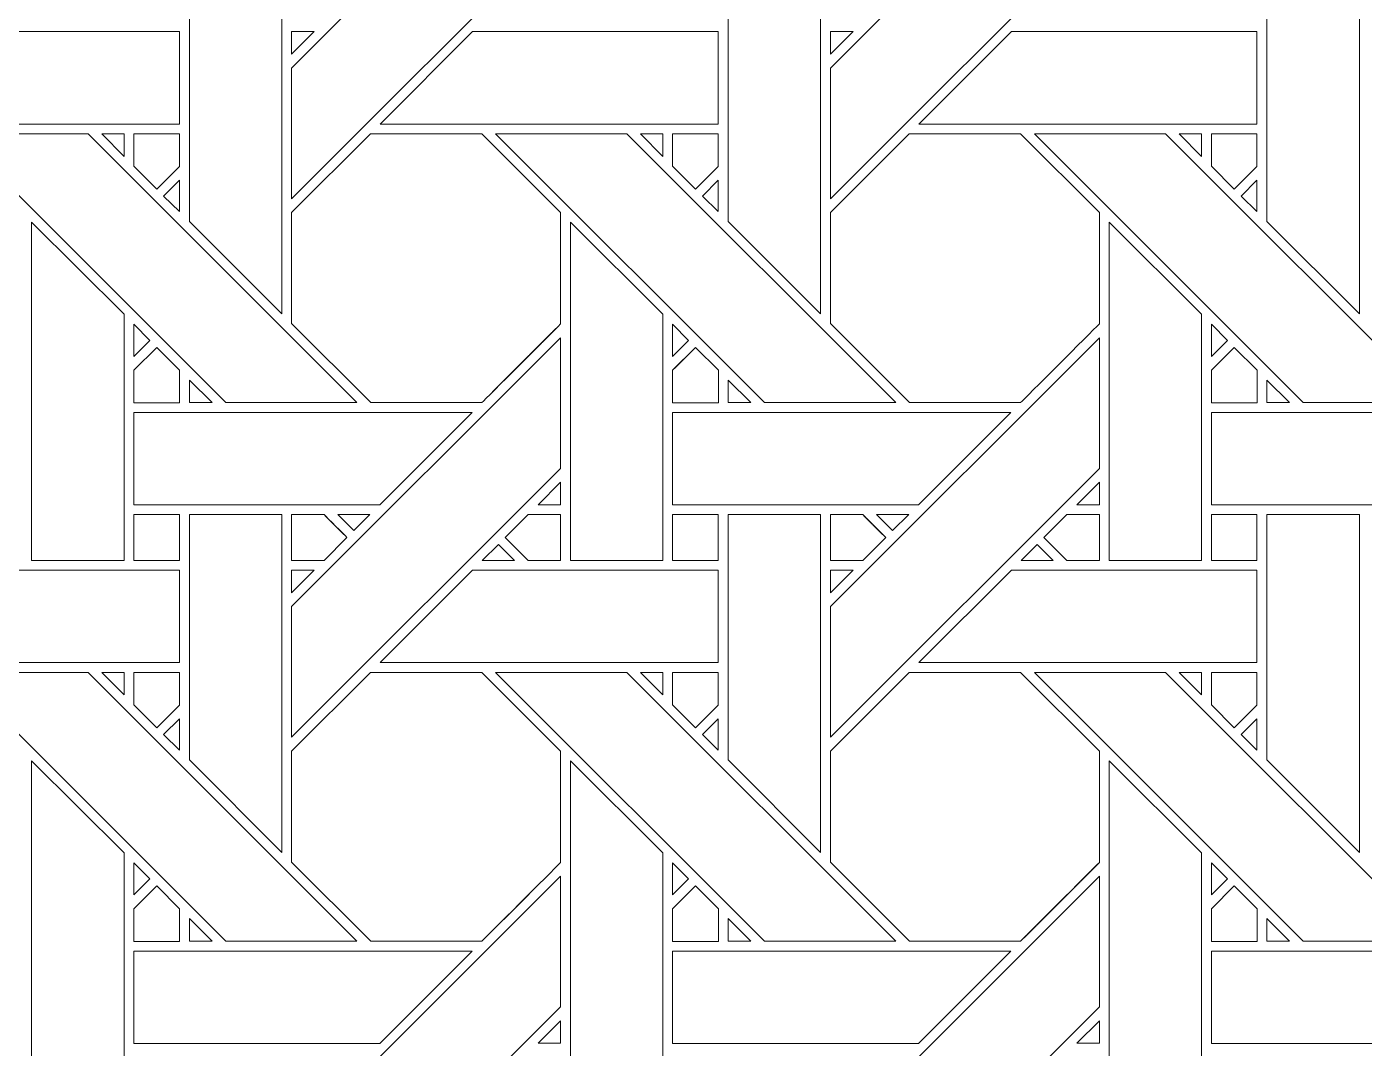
# Model space of a CAD drawing. Header units: inches. Extents: x 3.4 to 21.4, y 0.1 to 18.1.
# Drawn here: x 12.154 to 14.509, y 8.195 to 9.995 of the extents above; entities that cross this region are included whole.
import ezdxf

# ---------------------------------------------------------------- set-up
doc = ezdxf.new("R2010")
doc.units = ezdxf.units.IN
doc.header["$MEASUREMENT"] = 0
doc.layers.add('Design', color=7, linetype='Continuous', lineweight=0)

msp = doc.modelspace()

# ---------------------------------------------------------------- linework, layer by layer
at = {"layer": 'Design'}
for points, knots in [([(12.3829, 18.0948), (7.4123, 18.0948), (3.3829, 14.0653), (3.3829, 9.0948), (3.3829, 4.1242), (7.4123, 0.0948), (12.3829, 0.0948), (17.3534, 0.0948), (21.3829, 4.1242), (21.3829, 9.0948), (21.3829, 14.0653), (17.3534, 18.0948), (12.3829, 18.0948)], [0, 0, 0, 0, 1, 1, 1, 2, 2, 2, 3, 3, 3, 4, 4, 4, 4]), ([(12.3829, 17.2202), (7.8953, 17.2202), (4.2574, 13.5823), (4.2574, 9.0948), (4.2574, 4.6072), (7.8953, 0.9693), (12.3829, 0.9693), (16.8704, 0.9693), (20.5083, 4.6072), (20.5083, 9.0948), (20.5083, 13.5823), (16.8704, 17.2202), (12.3829, 17.2202)], [0, 0, 0, 0, 1, 1, 1, 2, 2, 2, 3, 3, 3, 4, 4, 4, 4]), ([(13.0941, 10.1654), (13.0941, 10.1654), (12.6204, 9.6917), (12.6204, 9.6917), (12.6204, 9.6917), (12.6204, 9.9218), (12.6204, 9.9218), (12.6204, 9.9218), (13.0941, 10.3954), (13.0941, 10.3954), (13.0941, 10.3954), (13.0941, 10.1654), (13.0941, 10.1654)], [0, 0, 0, 0, 1, 1, 1, 2, 2, 2, 3, 3, 3, 4, 4, 4, 4]), ([(14.0428, 10.1654), (14.0428, 10.1654), (13.5691, 9.6917), (13.5691, 9.6917), (13.5691, 9.6917), (13.5691, 9.9218), (13.5691, 9.9218), (13.5691, 9.9218), (14.0428, 10.3954), (14.0428, 10.3954), (14.0428, 10.3954), (14.0428, 10.1654), (14.0428, 10.1654)], [0, 0, 0, 0, 1, 1, 1, 2, 2, 2, 3, 3, 3, 4, 4, 4, 4]), ([(12.4403, 9.6517), (12.4403, 9.6517), (12.4403, 10.0839), (12.4403, 10.0839), (12.4403, 10.0839), (12.6032, 10.0839), (12.6032, 10.0839), (12.6032, 10.0839), (12.6032, 9.4888), (12.6032, 9.4888), (12.6032, 9.4888), (12.4403, 9.6517), (12.4403, 9.6517)], [0, 0, 0, 0, 1, 1, 1, 2, 2, 2, 3, 3, 3, 4, 4, 4, 4]), ([(13.552, 9.4888), (13.552, 9.4888), (13.3891, 9.6517), (13.3891, 9.6517), (13.3891, 9.6517), (13.3891, 10.0839), (13.3891, 10.0839), (13.3891, 10.0839), (13.552, 10.0839), (13.552, 10.0839), (13.552, 10.0839), (13.552, 9.4888), (13.552, 9.4888)], [0, 0, 0, 0, 1, 1, 1, 2, 2, 2, 3, 3, 3, 4, 4, 4, 4]), ([(14.5007, 9.4888), (14.5007, 9.4888), (14.3378, 9.6517), (14.3378, 9.6517), (14.3378, 9.6517), (14.3378, 10.0839), (14.3378, 10.0839), (14.3378, 10.0839), (14.5007, 10.0839), (14.5007, 10.0839), (14.5007, 10.0839), (14.5007, 9.4888), (14.5007, 9.4888)], [0, 0, 0, 0, 1, 1, 1, 2, 2, 2, 3, 3, 3, 4, 4, 4, 4]), ([(12.4228, 9.986), (12.4228, 9.986), (12.4228, 9.8232), (12.4228, 9.8232), (12.4228, 9.8232), (11.8275, 9.8232), (11.8275, 9.8232), (11.8275, 9.8232), (11.9904, 9.986), (11.9904, 9.986), (11.9904, 9.986), (12.4228, 9.986), (12.4228, 9.986)], [0, 0, 0, 0, 1, 1, 1, 2, 2, 2, 3, 3, 3, 4, 4, 4, 4]), ([(12.6602, 9.986), (12.6602, 9.986), (12.6204, 9.9462), (12.6204, 9.9462), (12.6204, 9.9462), (12.6204, 9.986), (12.6204, 9.986), (12.6204, 9.986), (12.6602, 9.986), (12.6602, 9.986)], [0, 0, 0, 0, 1, 1, 1, 2, 2, 2, 3, 3, 3, 3]), ([(13.3715, 9.986), (13.3715, 9.986), (13.3715, 9.8232), (13.3715, 9.8232), (13.3715, 9.8232), (12.7762, 9.8232), (12.7762, 9.8232), (12.7762, 9.8232), (12.9391, 9.986), (12.9391, 9.986), (12.9391, 9.986), (13.3715, 9.986), (13.3715, 9.986)], [0, 0, 0, 0, 1, 1, 1, 2, 2, 2, 3, 3, 3, 4, 4, 4, 4]), ([(13.609, 9.986), (13.609, 9.986), (13.5691, 9.9462), (13.5691, 9.9462), (13.5691, 9.9462), (13.5691, 9.986), (13.5691, 9.986), (13.5691, 9.986), (13.609, 9.986), (13.609, 9.986)], [0, 0, 0, 0, 1, 1, 1, 2, 2, 2, 3, 3, 3, 3]), ([(14.3203, 9.986), (14.3203, 9.986), (14.3203, 9.8232), (14.3203, 9.8232), (14.3203, 9.8232), (13.725, 9.8232), (13.725, 9.8232), (13.725, 9.8232), (13.8878, 9.986), (13.8878, 9.986), (13.8878, 9.986), (14.3203, 9.986), (14.3203, 9.986)], [0, 0, 0, 0, 1, 1, 1, 2, 2, 2, 3, 3, 3, 4, 4, 4, 4]), ([(12.7354, 9.3324), (12.7354, 9.3324), (12.5044, 9.3324), (12.5044, 9.3324), (12.5044, 9.3324), (12.0308, 9.8061), (12.0308, 9.8061), (12.0308, 9.8061), (12.2618, 9.8061), (12.2618, 9.8061), (12.2618, 9.8061), (12.7354, 9.3324), (12.7354, 9.3324)], [0, 0, 0, 0, 1, 1, 1, 2, 2, 2, 3, 3, 3, 4, 4, 4, 4]), ([(12.2859, 9.8061), (12.2859, 9.8061), (12.3253, 9.8061), (12.3253, 9.8061), (12.3253, 9.8061), (12.3253, 9.7662), (12.3253, 9.7662), (12.3253, 9.7662), (12.2859, 9.8061), (12.2859, 9.8061)], [0, 0, 0, 0, 1, 1, 1, 2, 2, 2, 3, 3, 3, 3]), ([(12.4228, 9.8061), (12.4228, 9.8061), (12.4228, 9.7485), (12.4228, 9.7485), (12.4228, 9.7485), (12.3828, 9.7085), (12.3828, 9.7085), (12.3828, 9.7085), (12.3425, 9.7489), (12.3425, 9.7489), (12.3425, 9.7489), (12.3425, 9.8061), (12.3425, 9.8061), (12.3425, 9.8061), (12.4228, 9.8061), (12.4228, 9.8061)], [0, 0, 0, 0, 1, 1, 1, 2, 2, 2, 3, 3, 3, 4, 4, 4, 5, 5, 5, 5]), ([(12.4228, 9.7485), (12.4228, 9.7485), (12.3828, 9.7085), (12.3828, 9.7085), (12.3828, 9.7085), (12.3425, 9.7489), (12.3425, 9.7489), (12.3425, 9.7489), (12.3425, 9.8061), (12.3425, 9.8061), (12.3425, 9.8061), (12.4228, 9.8061), (12.4228, 9.8061), (12.4228, 9.8061), (12.4228, 9.7485), (12.4228, 9.7485)], [0, 0, 0, 0, 1, 1, 1, 2, 2, 2, 3, 3, 3, 4, 4, 4, 5, 5, 5, 5]), ([(12.7591, 9.8061), (12.7591, 9.8061), (12.9553, 9.8061), (12.9553, 9.8061), (12.9553, 9.8061), (13.0941, 9.6673), (13.0941, 9.6673), (13.0941, 9.6673), (13.0941, 9.4711), (13.0941, 9.4711), (13.0763, 9.4532), (12.9643, 9.3414), (12.9553, 9.3324), (12.9553, 9.3324), (12.7596, 9.3324), (12.7596, 9.3324), (12.7596, 9.3324), (12.6204, 9.4717), (12.6204, 9.4717), (12.6204, 9.4717), (12.6204, 9.6673), (12.6204, 9.6673), (12.6204, 9.6673), (12.7591, 9.8061), (12.7591, 9.8061)], [0, 0, 0, 0, 1, 1, 1, 2, 2, 2, 3, 3, 3, 4, 4, 4, 5, 5, 5, 6, 6, 6, 7, 7, 7, 8, 8, 8, 8]), ([(13.0941, 9.4711), (13.0759, 9.4529), (12.9641, 9.3412), (12.9553, 9.3324), (12.9553, 9.3324), (12.7596, 9.3324), (12.7596, 9.3324), (12.7596, 9.3324), (12.6204, 9.4717), (12.6204, 9.4717), (12.6204, 9.4717), (12.6204, 9.6673), (12.6204, 9.6673), (12.6204, 9.6673), (12.7591, 9.8061), (12.7591, 9.8061), (12.7591, 9.8061), (12.9553, 9.8061), (12.9553, 9.8061), (12.9553, 9.8061), (13.0941, 9.6673), (13.0941, 9.6673), (13.0941, 9.6673), (13.0941, 9.4711), (13.0941, 9.4711)], [0, 0, 0, 0, 1, 1, 1, 2, 2, 2, 3, 3, 3, 4, 4, 4, 5, 5, 5, 6, 6, 6, 7, 7, 7, 8, 8, 8, 8]), ([(13.6841, 9.3324), (13.6841, 9.3324), (13.4531, 9.3324), (13.4531, 9.3324), (13.4531, 9.3324), (12.9795, 9.8061), (12.9795, 9.8061), (12.9795, 9.8061), (13.2105, 9.8061), (13.2105, 9.8061), (13.2105, 9.8061), (13.6841, 9.3324), (13.6841, 9.3324)], [0, 0, 0, 0, 1, 1, 1, 2, 2, 2, 3, 3, 3, 4, 4, 4, 4]), ([(13.2346, 9.8061), (13.2346, 9.8061), (13.2741, 9.8061), (13.2741, 9.8061), (13.2741, 9.8061), (13.2741, 9.7662), (13.2741, 9.7662), (13.2741, 9.7662), (13.2346, 9.8061), (13.2346, 9.8061)], [0, 0, 0, 0, 1, 1, 1, 2, 2, 2, 3, 3, 3, 3]), ([(13.3715, 9.8061), (13.3715, 9.8061), (13.3715, 9.7485), (13.3715, 9.7485), (13.3715, 9.7485), (13.3316, 9.7085), (13.3316, 9.7085), (13.3316, 9.7085), (13.2913, 9.7489), (13.2913, 9.7489), (13.2913, 9.7489), (13.2913, 9.8061), (13.2913, 9.8061), (13.2913, 9.8061), (13.3715, 9.8061), (13.3715, 9.8061)], [0, 0, 0, 0, 1, 1, 1, 2, 2, 2, 3, 3, 3, 4, 4, 4, 5, 5, 5, 5]), ([(13.3715, 9.7485), (13.3715, 9.7485), (13.3316, 9.7085), (13.3316, 9.7085), (13.3316, 9.7085), (13.2913, 9.7489), (13.2913, 9.7489), (13.2913, 9.7489), (13.2913, 9.8061), (13.2913, 9.8061), (13.2913, 9.8061), (13.3715, 9.8061), (13.3715, 9.8061), (13.3715, 9.8061), (13.3715, 9.7485), (13.3715, 9.7485)], [0, 0, 0, 0, 1, 1, 1, 2, 2, 2, 3, 3, 3, 4, 4, 4, 5, 5, 5, 5]), ([(13.7078, 9.8061), (13.7078, 9.8061), (13.904, 9.8061), (13.904, 9.8061), (13.904, 9.8061), (14.0428, 9.6673), (14.0428, 9.6673), (14.0428, 9.6673), (14.0428, 9.4711), (14.0428, 9.4711), (14.025, 9.4532), (13.9131, 9.3414), (13.9041, 9.3324), (13.9041, 9.3324), (13.7084, 9.3324), (13.7084, 9.3324), (13.7084, 9.3324), (13.5691, 9.4717), (13.5691, 9.4717), (13.5691, 9.4717), (13.5691, 9.6673), (13.5691, 9.6673), (13.5691, 9.6673), (13.7078, 9.8061), (13.7078, 9.8061)], [0, 0, 0, 0, 1, 1, 1, 2, 2, 2, 3, 3, 3, 4, 4, 4, 5, 5, 5, 6, 6, 6, 7, 7, 7, 8, 8, 8, 8]), ([(14.0428, 9.4711), (14.025, 9.4532), (13.9131, 9.3414), (13.9041, 9.3324), (13.9041, 9.3324), (13.7084, 9.3324), (13.7084, 9.3324), (13.7084, 9.3324), (13.5691, 9.4717), (13.5691, 9.4717), (13.5691, 9.4717), (13.5691, 9.6673), (13.5691, 9.6673), (13.5691, 9.6673), (13.7078, 9.8061), (13.7078, 9.8061), (13.7078, 9.8061), (13.904, 9.8061), (13.904, 9.8061), (13.904, 9.8061), (14.0428, 9.6673), (14.0428, 9.6673), (14.0428, 9.6673), (14.0428, 9.4711), (14.0428, 9.4711)], [0, 0, 0, 0, 1, 1, 1, 2, 2, 2, 3, 3, 3, 4, 4, 4, 5, 5, 5, 6, 6, 6, 7, 7, 7, 8, 8, 8, 8]), ([(14.6329, 9.3324), (14.6329, 9.3324), (14.4018, 9.3324), (14.4018, 9.3324), (14.4018, 9.3324), (13.9283, 9.8061), (13.9283, 9.8061), (13.9283, 9.8061), (14.1592, 9.8061), (14.1592, 9.8061), (14.1592, 9.8061), (14.6329, 9.3324), (14.6329, 9.3324)], [0, 0, 0, 0, 1, 1, 1, 2, 2, 2, 3, 3, 3, 4, 4, 4, 4]), ([(14.1833, 9.8061), (14.1833, 9.8061), (14.2228, 9.8061), (14.2228, 9.8061), (14.2228, 9.8061), (14.2228, 9.7662), (14.2228, 9.7662), (14.2228, 9.7662), (14.1833, 9.8061), (14.1833, 9.8061)], [0, 0, 0, 0, 1, 1, 1, 2, 2, 2, 3, 3, 3, 3]), ([(14.3203, 9.8061), (14.3203, 9.8061), (14.3203, 9.7485), (14.3203, 9.7485), (14.3203, 9.7485), (14.2803, 9.7085), (14.2803, 9.7085), (14.2803, 9.7085), (14.24, 9.7489), (14.24, 9.7489), (14.24, 9.7489), (14.24, 9.8061), (14.24, 9.8061), (14.24, 9.8061), (14.3203, 9.8061), (14.3203, 9.8061)], [0, 0, 0, 0, 1, 1, 1, 2, 2, 2, 3, 3, 3, 4, 4, 4, 5, 5, 5, 5]), ([(14.2803, 9.7085), (14.2803, 9.7085), (14.24, 9.7489), (14.24, 9.7489), (14.24, 9.7489), (14.24, 9.8061), (14.24, 9.8061), (14.24, 9.8061), (14.3203, 9.8061), (14.3203, 9.8061), (14.3203, 9.8061), (14.3203, 9.7485), (14.3203, 9.7485), (14.3203, 9.7485), (14.2803, 9.7085), (14.2803, 9.7085)], [0, 0, 0, 0, 1, 1, 1, 2, 2, 2, 3, 3, 3, 4, 4, 4, 5, 5, 5, 5]), ([(12.4228, 9.7242), (12.4228, 9.7242), (12.4228, 9.6691), (12.4228, 9.6691), (12.4228, 9.6691), (12.395, 9.6964), (12.395, 9.6964), (12.395, 9.6964), (12.4228, 9.7242), (12.4228, 9.7242)], [0, 0, 0, 0, 1, 1, 1, 2, 2, 2, 3, 3, 3, 3]), ([(13.3715, 9.7242), (13.3715, 9.7242), (13.3715, 9.6691), (13.3715, 9.6691), (13.3715, 9.6691), (13.3438, 9.6964), (13.3438, 9.6964), (13.3438, 9.6964), (13.3715, 9.7242), (13.3715, 9.7242)], [0, 0, 0, 0, 1, 1, 1, 2, 2, 2, 3, 3, 3, 3]), ([(14.3203, 9.7242), (14.3203, 9.7242), (14.3203, 9.6691), (14.3203, 9.6691), (14.3203, 9.6691), (14.2925, 9.6964), (14.2925, 9.6964), (14.2925, 9.6964), (14.3203, 9.7242), (14.3203, 9.7242)], [0, 0, 0, 0, 1, 1, 1, 2, 2, 2, 3, 3, 3, 3]), ([(12.1625, 9.0544), (12.1625, 9.0544), (12.1625, 9.6502), (12.1625, 9.6502), (12.1625, 9.6502), (12.3252, 9.4881), (12.3252, 9.4881), (12.3252, 9.4881), (12.3252, 9.0544), (12.3252, 9.0544), (12.3252, 9.0544), (12.1625, 9.0544), (12.1625, 9.0544)], [0, 0, 0, 0, 1, 1, 1, 2, 2, 2, 3, 3, 3, 4, 4, 4, 4]), ([(13.1112, 9.0544), (13.1112, 9.0544), (13.1112, 9.6502), (13.1112, 9.6502), (13.1112, 9.6502), (13.274, 9.4881), (13.274, 9.4881), (13.274, 9.4881), (13.274, 9.0544), (13.274, 9.0544), (13.274, 9.0544), (13.1112, 9.0544), (13.1112, 9.0544)], [0, 0, 0, 0, 1, 1, 1, 2, 2, 2, 3, 3, 3, 4, 4, 4, 4]), ([(14.0599, 9.0544), (14.0599, 9.0544), (14.0599, 9.6503), (14.0599, 9.6503), (14.0599, 9.6503), (14.2227, 9.4881), (14.2227, 9.4881), (14.2227, 9.4881), (14.2227, 9.0544), (14.2227, 9.0544), (14.2227, 9.0544), (14.0599, 9.0544), (14.0599, 9.0544)], [0, 0, 0, 0, 1, 1, 1, 2, 2, 2, 3, 3, 3, 4, 4, 4, 4]), ([(12.3425, 9.4138), (12.3425, 9.4138), (12.3425, 9.4706), (12.3425, 9.4706), (12.3425, 9.4706), (12.3707, 9.442), (12.3707, 9.442), (12.3707, 9.442), (12.3425, 9.4138), (12.3425, 9.4138)], [0, 0, 0, 0, 1, 1, 1, 2, 2, 2, 3, 3, 3, 3]), ([(13.2913, 9.4138), (13.2913, 9.4138), (13.2913, 9.4706), (13.2913, 9.4706), (13.2913, 9.4706), (13.3195, 9.442), (13.3195, 9.442), (13.3195, 9.442), (13.2913, 9.4138), (13.2913, 9.4138)], [0, 0, 0, 0, 1, 1, 1, 2, 2, 2, 3, 3, 3, 3]), ([(14.24, 9.4138), (14.24, 9.4138), (14.24, 9.4706), (14.24, 9.4706), (14.24, 9.4706), (14.2682, 9.442), (14.2682, 9.442), (14.2682, 9.442), (14.24, 9.4138), (14.24, 9.4138)], [0, 0, 0, 0, 1, 1, 1, 2, 2, 2, 3, 3, 3, 3]), ([(13.0941, 9.2166), (13.0941, 9.2166), (12.6204, 8.743), (12.6204, 8.743), (12.6204, 8.743), (12.6204, 8.9731), (12.6204, 8.9731), (12.6204, 8.9731), (13.0941, 9.4467), (13.0941, 9.4467), (13.0941, 9.4467), (13.0941, 9.2166), (13.0941, 9.2166)], [0, 0, 0, 0, 1, 1, 1, 2, 2, 2, 3, 3, 3, 4, 4, 4, 4]), ([(14.0428, 9.2166), (14.0428, 9.2166), (13.5691, 8.743), (13.5691, 8.743), (13.5691, 8.743), (13.5691, 8.9731), (13.5691, 8.9731), (13.5691, 8.9731), (14.0428, 9.4467), (14.0428, 9.4467), (14.0428, 9.4467), (14.0428, 9.2166), (14.0428, 9.2166)], [0, 0, 0, 0, 1, 1, 1, 2, 2, 2, 3, 3, 3, 4, 4, 4, 4]), ([(12.3425, 9.3322), (12.3425, 9.3322), (12.3425, 9.3895), (12.3425, 9.3895), (12.3425, 9.3895), (12.3829, 9.4298), (12.3829, 9.4298), (12.3829, 9.4298), (12.4232, 9.3895), (12.4232, 9.3895), (12.4232, 9.3895), (12.4232, 9.3322), (12.4232, 9.3322), (12.4232, 9.3322), (12.3425, 9.3322), (12.3425, 9.3322)], [0, 0, 0, 0, 1, 1, 1, 2, 2, 2, 3, 3, 3, 4, 4, 4, 5, 5, 5, 5]), ([(12.3829, 9.4298), (12.3829, 9.4298), (12.4232, 9.3895), (12.4232, 9.3895), (12.4232, 9.3895), (12.4232, 9.3322), (12.4232, 9.3322), (12.4232, 9.3322), (12.3425, 9.3322), (12.3425, 9.3322), (12.3425, 9.3322), (12.3425, 9.3895), (12.3425, 9.3895), (12.3425, 9.3895), (12.3829, 9.4298), (12.3829, 9.4298)], [0, 0, 0, 0, 1, 1, 1, 2, 2, 2, 3, 3, 3, 4, 4, 4, 5, 5, 5, 5]), ([(13.2913, 9.3322), (13.2913, 9.3322), (13.2913, 9.3895), (13.2913, 9.3895), (13.2913, 9.3895), (13.3316, 9.4298), (13.3316, 9.4298), (13.3316, 9.4298), (13.3719, 9.3895), (13.3719, 9.3895), (13.3719, 9.3895), (13.3719, 9.3322), (13.3719, 9.3322), (13.3719, 9.3322), (13.2913, 9.3322), (13.2913, 9.3322)], [0, 0, 0, 0, 1, 1, 1, 2, 2, 2, 3, 3, 3, 4, 4, 4, 5, 5, 5, 5]), ([(13.2967, 9.3949), (13.2967, 9.3949), (13.3316, 9.4298), (13.3316, 9.4298), (13.3316, 9.4298), (13.3719, 9.3895), (13.3719, 9.3895), (13.3719, 9.3895), (13.3719, 9.3322), (13.3719, 9.3322), (13.3719, 9.3322), (13.2913, 9.3322), (13.2913, 9.3322), (13.2913, 9.3322), (13.2913, 9.3895), (13.2913, 9.3895), (13.2913, 9.3895), (13.2967, 9.3949), (13.2967, 9.3949)], [0, 0, 0, 0, 1, 1, 1, 2, 2, 2, 3, 3, 3, 4, 4, 4, 5, 5, 5, 6, 6, 6, 6]), ([(14.24, 9.3322), (14.24, 9.3322), (14.24, 9.3895), (14.24, 9.3895), (14.24, 9.3895), (14.2803, 9.4298), (14.2803, 9.4298), (14.2803, 9.4298), (14.3207, 9.3895), (14.3207, 9.3895), (14.3207, 9.3895), (14.3207, 9.3322), (14.3207, 9.3322), (14.3207, 9.3322), (14.24, 9.3322), (14.24, 9.3322)], [0, 0, 0, 0, 1, 1, 1, 2, 2, 2, 3, 3, 3, 4, 4, 4, 5, 5, 5, 5]), ([(14.2803, 9.4298), (14.2803, 9.4298), (14.3207, 9.3895), (14.3207, 9.3895), (14.3207, 9.3895), (14.3207, 9.3322), (14.3207, 9.3322), (14.3207, 9.3322), (14.24, 9.3322), (14.24, 9.3322), (14.24, 9.3322), (14.24, 9.3895), (14.24, 9.3895), (14.24, 9.3895), (14.2803, 9.4298), (14.2803, 9.4298)], [0, 0, 0, 0, 1, 1, 1, 2, 2, 2, 3, 3, 3, 4, 4, 4, 5, 5, 5, 5]), ([(12.4405, 9.3324), (12.4405, 9.3324), (12.4405, 9.3722), (12.4405, 9.3722), (12.4405, 9.3722), (12.4802, 9.3324), (12.4802, 9.3324), (12.4802, 9.3324), (12.4405, 9.3324), (12.4405, 9.3324)], [0, 0, 0, 0, 1, 1, 1, 2, 2, 2, 3, 3, 3, 3]), ([(13.3892, 9.3324), (13.3892, 9.3324), (13.3892, 9.3722), (13.3892, 9.3722), (13.3892, 9.3722), (13.4289, 9.3324), (13.4289, 9.3324), (13.4289, 9.3324), (13.3892, 9.3324), (13.3892, 9.3324)], [0, 0, 0, 0, 1, 1, 1, 2, 2, 2, 3, 3, 3, 3]), ([(14.3379, 9.3324), (14.3379, 9.3324), (14.3379, 9.3722), (14.3379, 9.3722), (14.3379, 9.3722), (14.3776, 9.3324), (14.3776, 9.3324), (14.3776, 9.3324), (14.3379, 9.3324), (14.3379, 9.3324)], [0, 0, 0, 0, 1, 1, 1, 2, 2, 2, 3, 3, 3, 3]), ([(12.9382, 9.3152), (12.9382, 9.3152), (12.7755, 9.1525), (12.7755, 9.1525), (12.7755, 9.1525), (12.3425, 9.1525), (12.3425, 9.1525), (12.3425, 9.1525), (12.3425, 9.3152), (12.3425, 9.3152), (12.3425, 9.3152), (12.9382, 9.3152), (12.9382, 9.3152)], [0, 0, 0, 0, 1, 1, 1, 2, 2, 2, 3, 3, 3, 4, 4, 4, 4]), ([(13.887, 9.3152), (13.887, 9.3152), (13.7242, 9.1525), (13.7242, 9.1525), (13.7242, 9.1525), (13.2913, 9.1525), (13.2913, 9.1525), (13.2913, 9.1525), (13.2913, 9.3152), (13.2913, 9.3152), (13.2913, 9.3152), (13.887, 9.3152), (13.887, 9.3152)], [0, 0, 0, 0, 1, 1, 1, 2, 2, 2, 3, 3, 3, 4, 4, 4, 4]), ([(14.8357, 9.3152), (14.8357, 9.3152), (14.673, 9.1525), (14.673, 9.1525), (14.673, 9.1525), (14.24, 9.1525), (14.24, 9.1525), (14.24, 9.1525), (14.24, 9.3152), (14.24, 9.3152), (14.24, 9.3152), (14.8357, 9.3152), (14.8357, 9.3152)], [0, 0, 0, 0, 1, 1, 1, 2, 2, 2, 3, 3, 3, 4, 4, 4, 4]), ([(13.0543, 9.1525), (13.0543, 9.1525), (13.0941, 9.1923), (13.0941, 9.1923), (13.0941, 9.1923), (13.0941, 9.1525), (13.0941, 9.1525), (13.0941, 9.1525), (13.0543, 9.1525), (13.0543, 9.1525)], [0, 0, 0, 0, 1, 1, 1, 2, 2, 2, 3, 3, 3, 3]), ([(14.003, 9.1525), (14.003, 9.1525), (14.0428, 9.1923), (14.0428, 9.1923), (14.0428, 9.1923), (14.0428, 9.1525), (14.0428, 9.1525), (14.0428, 9.1525), (14.003, 9.1525), (14.003, 9.1525)], [0, 0, 0, 0, 1, 1, 1, 2, 2, 2, 3, 3, 3, 3]), ([(12.3425, 9.1352), (12.3425, 9.1352), (12.4228, 9.1352), (12.4228, 9.1352), (12.4228, 9.1352), (12.4228, 9.0544), (12.4228, 9.0544), (12.4228, 9.0544), (12.3425, 9.0544), (12.3425, 9.0544), (12.3425, 9.0544), (12.3425, 9.1352), (12.3425, 9.1352)], [0, 0, 0, 0, 1, 1, 1, 2, 2, 2, 3, 3, 3, 4, 4, 4, 4]), ([(12.4228, 9.1352), (12.4228, 9.1352), (12.4228, 9.0544), (12.4228, 9.0544), (12.4228, 9.0544), (12.3425, 9.0544), (12.3425, 9.0544), (12.3425, 9.0544), (12.3425, 9.1352), (12.3425, 9.1352), (12.3425, 9.1352), (12.4228, 9.1352), (12.4228, 9.1352)], [0, 0, 0, 0, 1, 1, 1, 2, 2, 2, 3, 3, 3, 4, 4, 4, 4]), ([(12.6032, 9.1352), (12.6032, 9.1352), (12.6032, 8.5401), (12.6032, 8.5401), (12.6032, 8.5401), (12.4403, 8.703), (12.4403, 8.703), (12.4403, 8.703), (12.4403, 9.1352), (12.4403, 9.1352), (12.4403, 9.1352), (12.6032, 9.1352), (12.6032, 9.1352)], [0, 0, 0, 0, 1, 1, 1, 2, 2, 2, 3, 3, 3, 4, 4, 4, 4]), ([(12.6775, 9.1352), (12.6826, 9.1301), (12.7134, 9.0993), (12.7178, 9.0948), (12.7178, 9.0948), (12.6774, 9.0544), (12.6774, 9.0544), (12.6774, 9.0544), (12.6204, 9.0544), (12.6204, 9.0544), (12.6204, 9.0544), (12.6204, 9.1352), (12.6204, 9.1352), (12.6204, 9.1352), (12.6775, 9.1352), (12.6775, 9.1352)], [0, 0, 0, 0, 1, 1, 1, 2, 2, 2, 3, 3, 3, 4, 4, 4, 5, 5, 5, 5]), ([(12.6204, 9.0544), (12.6204, 9.0544), (12.6204, 9.1352), (12.6204, 9.1352), (12.6204, 9.1352), (12.6775, 9.1352), (12.6775, 9.1352), (12.6829, 9.1298), (12.7137, 9.0989), (12.7178, 9.0948), (12.7178, 9.0948), (12.6774, 9.0544), (12.6774, 9.0544), (12.6774, 9.0544), (12.6204, 9.0544), (12.6204, 9.0544)], [0, 0, 0, 0, 1, 1, 1, 2, 2, 2, 3, 3, 3, 4, 4, 4, 5, 5, 5, 5]), ([(12.7018, 9.1352), (12.7018, 9.1352), (12.7583, 9.1352), (12.7583, 9.1352), (12.7583, 9.1352), (12.73, 9.107), (12.73, 9.107), (12.73, 9.107), (12.7018, 9.1352), (12.7018, 9.1352)], [0, 0, 0, 0, 1, 1, 1, 2, 2, 2, 3, 3, 3, 3]), ([(13.0941, 9.1352), (13.0941, 9.1352), (13.0941, 9.0544), (13.0941, 9.0544), (13.0941, 9.0544), (13.037, 9.0544), (13.037, 9.0544), (13.037, 9.0544), (12.9966, 9.0948), (12.9966, 9.0948), (12.9966, 9.0948), (13.037, 9.1352), (13.037, 9.1352), (13.037, 9.1352), (13.0941, 9.1352), (13.0941, 9.1352)], [0, 0, 0, 0, 1, 1, 1, 2, 2, 2, 3, 3, 3, 4, 4, 4, 5, 5, 5, 5]), ([(13.0941, 9.1352), (13.0941, 9.1352), (13.0941, 9.0544), (13.0941, 9.0544), (13.0941, 9.0544), (13.037, 9.0544), (13.037, 9.0544), (13.037, 9.0544), (12.9966, 9.0948), (12.9966, 9.0948), (12.9966, 9.0948), (13.037, 9.1352), (13.037, 9.1352), (13.037, 9.1352), (13.0941, 9.1352), (13.0941, 9.1352)], [0, 0, 0, 0, 1, 1, 1, 2, 2, 2, 3, 3, 3, 4, 4, 4, 5, 5, 5, 5]), ([(13.2913, 9.1352), (13.2913, 9.1352), (13.3715, 9.1352), (13.3715, 9.1352), (13.3715, 9.1352), (13.3715, 9.0544), (13.3715, 9.0544), (13.3715, 9.0544), (13.2913, 9.0544), (13.2913, 9.0544), (13.2913, 9.0544), (13.2913, 9.1352), (13.2913, 9.1352)], [0, 0, 0, 0, 1, 1, 1, 2, 2, 2, 3, 3, 3, 4, 4, 4, 4]), ([(13.3715, 9.1352), (13.3715, 9.1352), (13.3715, 9.0544), (13.3715, 9.0544), (13.3715, 9.0544), (13.2913, 9.0544), (13.2913, 9.0544), (13.2913, 9.0544), (13.2913, 9.1352), (13.2913, 9.1352), (13.2913, 9.1352), (13.3715, 9.1352), (13.3715, 9.1352)], [0, 0, 0, 0, 1, 1, 1, 2, 2, 2, 3, 3, 3, 4, 4, 4, 4]), ([(13.552, 8.5401), (13.552, 8.5401), (13.3891, 8.703), (13.3891, 8.703), (13.3891, 8.703), (13.3891, 9.1352), (13.3891, 9.1352), (13.3891, 9.1352), (13.552, 9.1352), (13.552, 9.1352), (13.552, 9.1352), (13.552, 8.5401), (13.552, 8.5401)], [0, 0, 0, 0, 1, 1, 1, 2, 2, 2, 3, 3, 3, 4, 4, 4, 4]), ([(13.6262, 9.1352), (13.6313, 9.1301), (13.6621, 9.0993), (13.6665, 9.0948), (13.6665, 9.0948), (13.6261, 9.0544), (13.6261, 9.0544), (13.6261, 9.0544), (13.5691, 9.0544), (13.5691, 9.0544), (13.5691, 9.0544), (13.5691, 9.1352), (13.5691, 9.1352), (13.5691, 9.1352), (13.6262, 9.1352), (13.6262, 9.1352)], [0, 0, 0, 0, 1, 1, 1, 2, 2, 2, 3, 3, 3, 4, 4, 4, 5, 5, 5, 5]), ([(13.5691, 9.0544), (13.5691, 9.0544), (13.5691, 9.1352), (13.5691, 9.1352), (13.5691, 9.1352), (13.6262, 9.1352), (13.6262, 9.1352), (13.6317, 9.1298), (13.6625, 9.0989), (13.6665, 9.0948), (13.6665, 9.0948), (13.6261, 9.0544), (13.6261, 9.0544), (13.6261, 9.0544), (13.5691, 9.0544), (13.5691, 9.0544)], [0, 0, 0, 0, 1, 1, 1, 2, 2, 2, 3, 3, 3, 4, 4, 4, 5, 5, 5, 5]), ([(13.6505, 9.1352), (13.6505, 9.1352), (13.707, 9.1352), (13.707, 9.1352), (13.707, 9.1352), (13.6787, 9.107), (13.6787, 9.107), (13.6787, 9.107), (13.6505, 9.1352), (13.6505, 9.1352)], [0, 0, 0, 0, 1, 1, 1, 2, 2, 2, 3, 3, 3, 3]), ([(13.9857, 9.0544), (13.9857, 9.0544), (13.9453, 9.0948), (13.9453, 9.0948), (13.9453, 9.0948), (13.9858, 9.1352), (13.9858, 9.1352), (13.9858, 9.1352), (14.0428, 9.1352), (14.0428, 9.1352), (14.0428, 9.1352), (14.0428, 9.0544), (14.0428, 9.0544), (14.0428, 9.0544), (13.9857, 9.0544), (13.9857, 9.0544)], [0, 0, 0, 0, 1, 1, 1, 2, 2, 2, 3, 3, 3, 4, 4, 4, 5, 5, 5, 5]), ([(14.0428, 9.0544), (14.0428, 9.0544), (13.9857, 9.0544), (13.9857, 9.0544), (13.9857, 9.0544), (13.9453, 9.0948), (13.9453, 9.0948), (13.9453, 9.0948), (13.9858, 9.1352), (13.9858, 9.1352), (13.9858, 9.1352), (14.0428, 9.1352), (14.0428, 9.1352), (14.0428, 9.1352), (14.0428, 9.0544), (14.0428, 9.0544)], [0, 0, 0, 0, 1, 1, 1, 2, 2, 2, 3, 3, 3, 4, 4, 4, 5, 5, 5, 5]), ([(14.24, 9.1352), (14.24, 9.1352), (14.3203, 9.1352), (14.3203, 9.1352), (14.3203, 9.1352), (14.3203, 9.0544), (14.3203, 9.0544), (14.3203, 9.0544), (14.24, 9.0544), (14.24, 9.0544), (14.24, 9.0544), (14.24, 9.1352), (14.24, 9.1352)], [0, 0, 0, 0, 1, 1, 1, 2, 2, 2, 3, 3, 3, 4, 4, 4, 4]), ([(14.24, 9.0544), (14.24, 9.0544), (14.24, 9.1352), (14.24, 9.1352), (14.24, 9.1352), (14.3203, 9.1352), (14.3203, 9.1352), (14.3203, 9.1352), (14.3203, 9.0544), (14.3203, 9.0544), (14.3203, 9.0544), (14.24, 9.0544), (14.24, 9.0544)], [0, 0, 0, 0, 1, 1, 1, 2, 2, 2, 3, 3, 3, 4, 4, 4, 4]), ([(14.3378, 8.703), (14.3378, 8.703), (14.3378, 9.1352), (14.3378, 9.1352), (14.3378, 9.1352), (14.5007, 9.1352), (14.5007, 9.1352), (14.5007, 9.1352), (14.5007, 8.5401), (14.5007, 8.5401), (14.5007, 8.5401), (14.3378, 8.703), (14.3378, 8.703)], [0, 0, 0, 0, 1, 1, 1, 2, 2, 2, 3, 3, 3, 4, 4, 4, 4]), ([(13.0127, 9.0544), (13.0127, 9.0544), (12.9562, 9.0544), (12.9562, 9.0544), (12.9562, 9.0544), (12.9845, 9.0827), (12.9845, 9.0827), (12.9845, 9.0827), (13.0127, 9.0544), (13.0127, 9.0544)], [0, 0, 0, 0, 1, 1, 1, 2, 2, 2, 3, 3, 3, 3]), ([(13.905, 9.0544), (13.905, 9.0544), (13.9332, 9.0827), (13.9332, 9.0827), (13.9332, 9.0827), (13.9615, 9.0544), (13.9615, 9.0544), (13.9615, 9.0544), (13.905, 9.0544), (13.905, 9.0544)], [0, 0, 0, 0, 1, 1, 1, 2, 2, 2, 3, 3, 3, 3]), ([(12.4228, 9.0373), (12.4228, 9.0373), (12.4228, 8.8745), (12.4228, 8.8745), (12.4228, 8.8745), (11.8275, 8.8745), (11.8275, 8.8745), (11.8275, 8.8745), (11.9904, 9.0373), (11.9904, 9.0373), (11.9904, 9.0373), (12.4228, 9.0373), (12.4228, 9.0373)], [0, 0, 0, 0, 1, 1, 1, 2, 2, 2, 3, 3, 3, 4, 4, 4, 4]), ([(12.6602, 9.0373), (12.6602, 9.0373), (12.6204, 8.9974), (12.6204, 8.9974), (12.6204, 8.9974), (12.6204, 9.0373), (12.6204, 9.0373), (12.6204, 9.0373), (12.6602, 9.0373), (12.6602, 9.0373)], [0, 0, 0, 0, 1, 1, 1, 2, 2, 2, 3, 3, 3, 3]), ([(13.3715, 9.0373), (13.3715, 9.0373), (13.3715, 8.8745), (13.3715, 8.8745), (13.3715, 8.8745), (12.7762, 8.8745), (12.7762, 8.8745), (12.7762, 8.8745), (12.9391, 9.0373), (12.9391, 9.0373), (12.9391, 9.0373), (13.3715, 9.0373), (13.3715, 9.0373)], [0, 0, 0, 0, 1, 1, 1, 2, 2, 2, 3, 3, 3, 4, 4, 4, 4]), ([(13.609, 9.0373), (13.609, 9.0373), (13.5691, 8.9975), (13.5691, 8.9975), (13.5691, 8.9975), (13.5691, 9.0373), (13.5691, 9.0373), (13.5691, 9.0373), (13.609, 9.0373), (13.609, 9.0373)], [0, 0, 0, 0, 1, 1, 1, 2, 2, 2, 3, 3, 3, 3]), ([(14.3203, 9.0373), (14.3203, 9.0373), (14.3203, 8.8745), (14.3203, 8.8745), (14.3203, 8.8745), (13.725, 8.8745), (13.725, 8.8745), (13.725, 8.8745), (13.8878, 9.0373), (13.8878, 9.0373), (13.8878, 9.0373), (14.3203, 9.0373), (14.3203, 9.0373)], [0, 0, 0, 0, 1, 1, 1, 2, 2, 2, 3, 3, 3, 4, 4, 4, 4]), ([(12.0308, 8.8573), (12.0308, 8.8573), (12.2618, 8.8573), (12.2618, 8.8573), (12.2618, 8.8573), (12.7354, 8.3837), (12.7354, 8.3837), (12.7354, 8.3837), (12.5044, 8.3837), (12.5044, 8.3837), (12.5044, 8.3837), (12.0308, 8.8573), (12.0308, 8.8573)], [0, 0, 0, 0, 1, 1, 1, 2, 2, 2, 3, 3, 3, 4, 4, 4, 4]), ([(12.3253, 8.8573), (12.3253, 8.8573), (12.3253, 8.8175), (12.3253, 8.8175), (12.3253, 8.8175), (12.2859, 8.8573), (12.2859, 8.8573), (12.2859, 8.8573), (12.3253, 8.8573), (12.3253, 8.8573)], [0, 0, 0, 0, 1, 1, 1, 2, 2, 2, 3, 3, 3, 3]), ([(12.4228, 8.8573), (12.4228, 8.8573), (12.4228, 8.7997), (12.4228, 8.7997), (12.4228, 8.7997), (12.3828, 8.7598), (12.3828, 8.7598), (12.3828, 8.7598), (12.3425, 8.8001), (12.3425, 8.8001), (12.3425, 8.8001), (12.3425, 8.8573), (12.3425, 8.8573), (12.3425, 8.8573), (12.4228, 8.8573), (12.4228, 8.8573)], [0, 0, 0, 0, 1, 1, 1, 2, 2, 2, 3, 3, 3, 4, 4, 4, 5, 5, 5, 5]), ([(12.3828, 8.7598), (12.3828, 8.7598), (12.3425, 8.8001), (12.3425, 8.8001), (12.3425, 8.8001), (12.3425, 8.8573), (12.3425, 8.8573), (12.3425, 8.8573), (12.4228, 8.8573), (12.4228, 8.8573), (12.4228, 8.8573), (12.4228, 8.7997), (12.4228, 8.7997), (12.4228, 8.7997), (12.3828, 8.7598), (12.3828, 8.7598)], [0, 0, 0, 0, 1, 1, 1, 2, 2, 2, 3, 3, 3, 4, 4, 4, 5, 5, 5, 5]), ([(12.7591, 8.8573), (12.7591, 8.8573), (12.9553, 8.8573), (12.9553, 8.8573), (12.9553, 8.8573), (13.0941, 8.7186), (13.0941, 8.7186), (13.0941, 8.7186), (13.0941, 8.5224), (13.0941, 8.5224), (13.0763, 8.5044), (12.9643, 8.3927), (12.9553, 8.3837), (12.9553, 8.3837), (12.7596, 8.3837), (12.7596, 8.3837), (12.7596, 8.3837), (12.6204, 8.5229), (12.6204, 8.5229), (12.6204, 8.5229), (12.6204, 8.7186), (12.6204, 8.7186), (12.6204, 8.7186), (12.7591, 8.8573), (12.7591, 8.8573)], [0, 0, 0, 0, 1, 1, 1, 2, 2, 2, 3, 3, 3, 4, 4, 4, 5, 5, 5, 6, 6, 6, 7, 7, 7, 8, 8, 8, 8]), ([(12.7591, 8.8573), (12.7591, 8.8573), (12.9553, 8.8573), (12.9553, 8.8573), (12.9553, 8.8573), (13.0941, 8.7186), (13.0941, 8.7186), (13.0941, 8.7186), (13.0941, 8.5224), (13.0941, 8.5224), (13.0761, 8.5043), (12.9642, 8.3926), (12.9553, 8.3837), (12.9553, 8.3837), (12.7596, 8.3837), (12.7596, 8.3837), (12.7596, 8.3837), (12.6204, 8.5229), (12.6204, 8.5229), (12.6204, 8.5229), (12.6204, 8.7186), (12.6204, 8.7186), (12.6204, 8.7186), (12.7591, 8.8573), (12.7591, 8.8573)], [0, 0, 0, 0, 1, 1, 1, 2, 2, 2, 3, 3, 3, 4, 4, 4, 5, 5, 5, 6, 6, 6, 7, 7, 7, 8, 8, 8, 8]), ([(13.6841, 8.3837), (13.6841, 8.3837), (13.4531, 8.3837), (13.4531, 8.3837), (13.4531, 8.3837), (12.9795, 8.8573), (12.9795, 8.8573), (12.9795, 8.8573), (13.2105, 8.8573), (13.2105, 8.8573), (13.2105, 8.8573), (13.6841, 8.3837), (13.6841, 8.3837)], [0, 0, 0, 0, 1, 1, 1, 2, 2, 2, 3, 3, 3, 4, 4, 4, 4]), ([(13.2346, 8.8573), (13.2346, 8.8573), (13.2741, 8.8573), (13.2741, 8.8573), (13.2741, 8.8573), (13.2741, 8.8175), (13.2741, 8.8175), (13.2741, 8.8175), (13.2346, 8.8573), (13.2346, 8.8573)], [0, 0, 0, 0, 1, 1, 1, 2, 2, 2, 3, 3, 3, 3]), ([(13.3715, 8.8573), (13.3715, 8.8573), (13.3715, 8.7997), (13.3715, 8.7997), (13.3715, 8.7997), (13.3316, 8.7598), (13.3316, 8.7598), (13.3316, 8.7598), (13.2913, 8.8001), (13.2913, 8.8001), (13.2913, 8.8001), (13.2913, 8.8573), (13.2913, 8.8573), (13.2913, 8.8573), (13.3715, 8.8573), (13.3715, 8.8573)], [0, 0, 0, 0, 1, 1, 1, 2, 2, 2, 3, 3, 3, 4, 4, 4, 5, 5, 5, 5]), ([(13.3715, 8.7997), (13.3715, 8.7997), (13.3316, 8.7598), (13.3316, 8.7598), (13.3316, 8.7598), (13.2913, 8.8001), (13.2913, 8.8001), (13.2913, 8.8001), (13.2913, 8.8573), (13.2913, 8.8573), (13.2913, 8.8573), (13.3715, 8.8573), (13.3715, 8.8573), (13.3715, 8.8573), (13.3715, 8.7997), (13.3715, 8.7997)], [0, 0, 0, 0, 1, 1, 1, 2, 2, 2, 3, 3, 3, 4, 4, 4, 5, 5, 5, 5]), ([(13.7078, 8.8573), (13.7078, 8.8573), (13.904, 8.8573), (13.904, 8.8573), (13.904, 8.8573), (14.0428, 8.7186), (14.0428, 8.7186), (14.0428, 8.7186), (14.0428, 8.5224), (14.0428, 8.5224), (14.025, 8.5045), (13.9131, 8.3927), (13.9041, 8.3837), (13.9041, 8.3837), (13.7084, 8.3837), (13.7084, 8.3837), (13.7084, 8.3837), (13.5691, 8.5229), (13.5691, 8.5229), (13.5691, 8.5229), (13.5691, 8.7186), (13.5691, 8.7186), (13.5691, 8.7186), (13.7078, 8.8573), (13.7078, 8.8573)], [0, 0, 0, 0, 1, 1, 1, 2, 2, 2, 3, 3, 3, 4, 4, 4, 5, 5, 5, 6, 6, 6, 7, 7, 7, 8, 8, 8, 8]), ([(14.0428, 8.5224), (14.0243, 8.5038), (13.9125, 8.3922), (13.9041, 8.3837), (13.9041, 8.3837), (13.7084, 8.3837), (13.7084, 8.3837), (13.7084, 8.3837), (13.5691, 8.5229), (13.5691, 8.5229), (13.5691, 8.5229), (13.5691, 8.7186), (13.5691, 8.7186), (13.5691, 8.7186), (13.7078, 8.8573), (13.7078, 8.8573), (13.7078, 8.8573), (13.904, 8.8573), (13.904, 8.8573), (13.904, 8.8573), (14.0428, 8.7186), (14.0428, 8.7186), (14.0428, 8.7186), (14.0428, 8.5224), (14.0428, 8.5224)], [0, 0, 0, 0, 1, 1, 1, 2, 2, 2, 3, 3, 3, 4, 4, 4, 5, 5, 5, 6, 6, 6, 7, 7, 7, 8, 8, 8, 8]), ([(14.4018, 8.3837), (14.4018, 8.3837), (13.9283, 8.8573), (13.9283, 8.8573), (13.9283, 8.8573), (14.1592, 8.8573), (14.1592, 8.8573), (14.1592, 8.8573), (14.6329, 8.3837), (14.6329, 8.3837), (14.6329, 8.3837), (14.4018, 8.3837), (14.4018, 8.3837)], [0, 0, 0, 0, 1, 1, 1, 2, 2, 2, 3, 3, 3, 4, 4, 4, 4]), ([(14.1833, 8.8573), (14.1833, 8.8573), (14.2228, 8.8573), (14.2228, 8.8573), (14.2228, 8.8573), (14.2228, 8.8175), (14.2228, 8.8175), (14.2228, 8.8175), (14.1833, 8.8573), (14.1833, 8.8573)], [0, 0, 0, 0, 1, 1, 1, 2, 2, 2, 3, 3, 3, 3]), ([(14.3203, 8.8573), (14.3203, 8.8573), (14.3203, 8.7997), (14.3203, 8.7997), (14.3203, 8.7997), (14.2803, 8.7598), (14.2803, 8.7598), (14.2803, 8.7598), (14.24, 8.8001), (14.24, 8.8001), (14.24, 8.8001), (14.24, 8.8573), (14.24, 8.8573), (14.24, 8.8573), (14.3203, 8.8573), (14.3203, 8.8573)], [0, 0, 0, 0, 1, 1, 1, 2, 2, 2, 3, 3, 3, 4, 4, 4, 5, 5, 5, 5]), ([(14.2803, 8.7598), (14.2803, 8.7598), (14.24, 8.8001), (14.24, 8.8001), (14.24, 8.8001), (14.24, 8.8573), (14.24, 8.8573), (14.24, 8.8573), (14.3203, 8.8573), (14.3203, 8.8573), (14.3203, 8.8573), (14.3203, 8.7997), (14.3203, 8.7997), (14.3203, 8.7997), (14.2803, 8.7598), (14.2803, 8.7598)], [0, 0, 0, 0, 1, 1, 1, 2, 2, 2, 3, 3, 3, 4, 4, 4, 5, 5, 5, 5]), ([(12.4228, 8.7755), (12.4228, 8.7755), (12.4228, 8.7203), (12.4228, 8.7203), (12.4228, 8.7203), (12.395, 8.7477), (12.395, 8.7477), (12.395, 8.7477), (12.4228, 8.7755), (12.4228, 8.7755)], [0, 0, 0, 0, 1, 1, 1, 2, 2, 2, 3, 3, 3, 3]), ([(13.3715, 8.7755), (13.3715, 8.7755), (13.3715, 8.7203), (13.3715, 8.7203), (13.3715, 8.7203), (13.3438, 8.7477), (13.3438, 8.7477), (13.3438, 8.7477), (13.3715, 8.7755), (13.3715, 8.7755)], [0, 0, 0, 0, 1, 1, 1, 2, 2, 2, 3, 3, 3, 3]), ([(14.3203, 8.7755), (14.3203, 8.7755), (14.3203, 8.7203), (14.3203, 8.7203), (14.3203, 8.7203), (14.2925, 8.7477), (14.2925, 8.7477), (14.2925, 8.7477), (14.3203, 8.7755), (14.3203, 8.7755)], [0, 0, 0, 0, 1, 1, 1, 2, 2, 2, 3, 3, 3, 3]), ([(12.3252, 8.5394), (12.3252, 8.5394), (12.3252, 8.1057), (12.3252, 8.1057), (12.3252, 8.1057), (12.1625, 8.1057), (12.1625, 8.1057), (12.1625, 8.1057), (12.1625, 8.7015), (12.1625, 8.7015), (12.1625, 8.7015), (12.3252, 8.5394), (12.3252, 8.5394)], [0, 0, 0, 0, 1, 1, 1, 2, 2, 2, 3, 3, 3, 4, 4, 4, 4]), ([(13.1112, 8.1057), (13.1112, 8.1057), (13.1112, 8.7015), (13.1112, 8.7015), (13.1112, 8.7015), (13.274, 8.5394), (13.274, 8.5394), (13.274, 8.5394), (13.274, 8.1057), (13.274, 8.1057), (13.274, 8.1057), (13.1112, 8.1057), (13.1112, 8.1057)], [0, 0, 0, 0, 1, 1, 1, 2, 2, 2, 3, 3, 3, 4, 4, 4, 4]), ([(14.0599, 8.1057), (14.0599, 8.1057), (14.0599, 8.7015), (14.0599, 8.7015), (14.0599, 8.7015), (14.2227, 8.5394), (14.2227, 8.5394), (14.2227, 8.5394), (14.2227, 8.1057), (14.2227, 8.1057), (14.2227, 8.1057), (14.0599, 8.1057), (14.0599, 8.1057)], [0, 0, 0, 0, 1, 1, 1, 2, 2, 2, 3, 3, 3, 4, 4, 4, 4]), ([(12.3425, 8.4651), (12.3425, 8.4651), (12.3425, 8.5219), (12.3425, 8.5219), (12.3425, 8.5219), (12.3707, 8.4933), (12.3707, 8.4933), (12.3707, 8.4933), (12.3425, 8.4651), (12.3425, 8.4651)], [0, 0, 0, 0, 1, 1, 1, 2, 2, 2, 3, 3, 3, 3]), ([(13.2913, 8.4651), (13.2913, 8.4651), (13.2913, 8.5219), (13.2913, 8.5219), (13.2913, 8.5219), (13.3195, 8.4933), (13.3195, 8.4933), (13.3195, 8.4933), (13.2913, 8.4651), (13.2913, 8.4651)], [0, 0, 0, 0, 1, 1, 1, 2, 2, 2, 3, 3, 3, 3]), ([(14.24, 8.4651), (14.24, 8.4651), (14.24, 8.5219), (14.24, 8.5219), (14.24, 8.5219), (14.2682, 8.4933), (14.2682, 8.4933), (14.2682, 8.4933), (14.24, 8.4651), (14.24, 8.4651)], [0, 0, 0, 0, 1, 1, 1, 2, 2, 2, 3, 3, 3, 3]), ([(12.3425, 8.3834), (12.3425, 8.3834), (12.3425, 8.4407), (12.3425, 8.4407), (12.3425, 8.4407), (12.3829, 8.4811), (12.3829, 8.4811), (12.3829, 8.4811), (12.4232, 8.4407), (12.4232, 8.4407), (12.4232, 8.4407), (12.4232, 8.3834), (12.4232, 8.3834), (12.4232, 8.3834), (12.3425, 8.3834), (12.3425, 8.3834)], [0, 0, 0, 0, 1, 1, 1, 2, 2, 2, 3, 3, 3, 4, 4, 4, 5, 5, 5, 5]), ([(12.3829, 8.4811), (12.3829, 8.4811), (12.4232, 8.4407), (12.4232, 8.4407), (12.4232, 8.4407), (12.4232, 8.3834), (12.4232, 8.3834), (12.4232, 8.3834), (12.3425, 8.3834), (12.3425, 8.3834), (12.3425, 8.3834), (12.3425, 8.4407), (12.3425, 8.4407), (12.3425, 8.4407), (12.3829, 8.4811), (12.3829, 8.4811)], [0, 0, 0, 0, 1, 1, 1, 2, 2, 2, 3, 3, 3, 4, 4, 4, 5, 5, 5, 5]), ([(12.6204, 8.0244), (12.6204, 8.0244), (13.0941, 8.498), (13.0941, 8.498), (13.0941, 8.498), (13.0941, 8.2679), (13.0941, 8.2679), (13.0941, 8.2679), (12.6204, 7.7943), (12.6204, 7.7943), (12.6204, 7.7943), (12.6204, 8.0244), (12.6204, 8.0244)], [0, 0, 0, 0, 1, 1, 1, 2, 2, 2, 3, 3, 3, 4, 4, 4, 4]), ([(13.2913, 8.3834), (13.2913, 8.3834), (13.2913, 8.4407), (13.2913, 8.4407), (13.2913, 8.4407), (13.3316, 8.4811), (13.3316, 8.4811), (13.3316, 8.4811), (13.3719, 8.4407), (13.3719, 8.4407), (13.3719, 8.4407), (13.3719, 8.3834), (13.3719, 8.3834), (13.3719, 8.3834), (13.2913, 8.3834), (13.2913, 8.3834)], [0, 0, 0, 0, 1, 1, 1, 2, 2, 2, 3, 3, 3, 4, 4, 4, 5, 5, 5, 5]), ([(13.3316, 8.4811), (13.3316, 8.4811), (13.3719, 8.4407), (13.3719, 8.4407), (13.3719, 8.4407), (13.3719, 8.3834), (13.3719, 8.3834), (13.3719, 8.3834), (13.2913, 8.3834), (13.2913, 8.3834), (13.2913, 8.3834), (13.2913, 8.4407), (13.2913, 8.4407), (13.2913, 8.4407), (13.3316, 8.4811), (13.3316, 8.4811)], [0, 0, 0, 0, 1, 1, 1, 2, 2, 2, 3, 3, 3, 4, 4, 4, 5, 5, 5, 5]), ([(14.0428, 8.2679), (14.0428, 8.2679), (13.5691, 7.7943), (13.5691, 7.7943), (13.5691, 7.7943), (13.5691, 8.0244), (13.5691, 8.0244), (13.5691, 8.0244), (14.0428, 8.498), (14.0428, 8.498), (14.0428, 8.498), (14.0428, 8.2679), (14.0428, 8.2679)], [0, 0, 0, 0, 1, 1, 1, 2, 2, 2, 3, 3, 3, 4, 4, 4, 4]), ([(14.24, 8.3834), (14.24, 8.3834), (14.24, 8.4407), (14.24, 8.4407), (14.24, 8.4407), (14.2803, 8.4811), (14.2803, 8.4811), (14.2803, 8.4811), (14.3207, 8.4407), (14.3207, 8.4407), (14.3207, 8.4407), (14.3207, 8.3834), (14.3207, 8.3834), (14.3207, 8.3834), (14.24, 8.3834), (14.24, 8.3834)], [0, 0, 0, 0, 1, 1, 1, 2, 2, 2, 3, 3, 3, 4, 4, 4, 5, 5, 5, 5]), ([(14.2803, 8.4811), (14.2803, 8.4811), (14.3207, 8.4407), (14.3207, 8.4407), (14.3207, 8.4407), (14.3207, 8.3834), (14.3207, 8.3834), (14.3207, 8.3834), (14.24, 8.3834), (14.24, 8.3834), (14.24, 8.3834), (14.24, 8.4407), (14.24, 8.4407), (14.24, 8.4407), (14.2803, 8.4811), (14.2803, 8.4811)], [0, 0, 0, 0, 1, 1, 1, 2, 2, 2, 3, 3, 3, 4, 4, 4, 5, 5, 5, 5]), ([(12.4802, 8.3837), (12.4802, 8.3837), (12.4405, 8.3837), (12.4405, 8.3837), (12.4405, 8.3837), (12.4405, 8.4235), (12.4405, 8.4235), (12.4405, 8.4235), (12.4802, 8.3837), (12.4802, 8.3837)], [0, 0, 0, 0, 1, 1, 1, 2, 2, 2, 3, 3, 3, 3]), ([(13.3892, 8.3837), (13.3892, 8.3837), (13.3892, 8.4235), (13.3892, 8.4235), (13.3892, 8.4235), (13.4289, 8.3837), (13.4289, 8.3837), (13.4289, 8.3837), (13.3892, 8.3837), (13.3892, 8.3837)], [0, 0, 0, 0, 1, 1, 1, 2, 2, 2, 3, 3, 3, 3]), ([(14.3379, 8.3837), (14.3379, 8.3837), (14.3379, 8.4235), (14.3379, 8.4235), (14.3379, 8.4235), (14.3776, 8.3837), (14.3776, 8.3837), (14.3776, 8.3837), (14.3379, 8.3837), (14.3379, 8.3837)], [0, 0, 0, 0, 1, 1, 1, 2, 2, 2, 3, 3, 3, 3]), ([(12.3425, 8.2037), (12.3425, 8.2037), (12.3425, 8.3664), (12.3425, 8.3664), (12.3425, 8.3664), (12.9383, 8.3664), (12.9383, 8.3664), (12.9383, 8.3664), (12.7755, 8.2037), (12.7755, 8.2037), (12.7755, 8.2037), (12.3425, 8.2037), (12.3425, 8.2037)], [0, 0, 0, 0, 1, 1, 1, 2, 2, 2, 3, 3, 3, 4, 4, 4, 4]), ([(13.2913, 8.2037), (13.2913, 8.2037), (13.2913, 8.3664), (13.2913, 8.3664), (13.2913, 8.3664), (13.887, 8.3664), (13.887, 8.3664), (13.887, 8.3664), (13.7242, 8.2037), (13.7242, 8.2037), (13.7242, 8.2037), (13.2913, 8.2037), (13.2913, 8.2037)], [0, 0, 0, 0, 1, 1, 1, 2, 2, 2, 3, 3, 3, 4, 4, 4, 4]), ([(14.24, 8.2037), (14.24, 8.2037), (14.24, 8.3664), (14.24, 8.3664), (14.24, 8.3664), (14.8357, 8.3664), (14.8357, 8.3664), (14.8357, 8.3664), (14.673, 8.2037), (14.673, 8.2037), (14.673, 8.2037), (14.24, 8.2037), (14.24, 8.2037)], [0, 0, 0, 0, 1, 1, 1, 2, 2, 2, 3, 3, 3, 4, 4, 4, 4]), ([(13.0543, 8.2038), (13.0543, 8.2038), (13.0941, 8.2435), (13.0941, 8.2435), (13.0941, 8.2435), (13.0941, 8.2038), (13.0941, 8.2038), (13.0941, 8.2038), (13.0543, 8.2038), (13.0543, 8.2038)], [0, 0, 0, 0, 1, 1, 1, 2, 2, 2, 3, 3, 3, 3]), ([(14.003, 8.2038), (14.003, 8.2038), (14.0428, 8.2435), (14.0428, 8.2435), (14.0428, 8.2435), (14.0428, 8.2038), (14.0428, 8.2038), (14.0428, 8.2038), (14.003, 8.2038), (14.003, 8.2038)], [0, 0, 0, 0, 1, 1, 1, 2, 2, 2, 3, 3, 3, 3])]:
    msp.add_open_spline(points, degree=3, knots=knots, dxfattribs=at)

doc.saveas('drawing.dxf')
